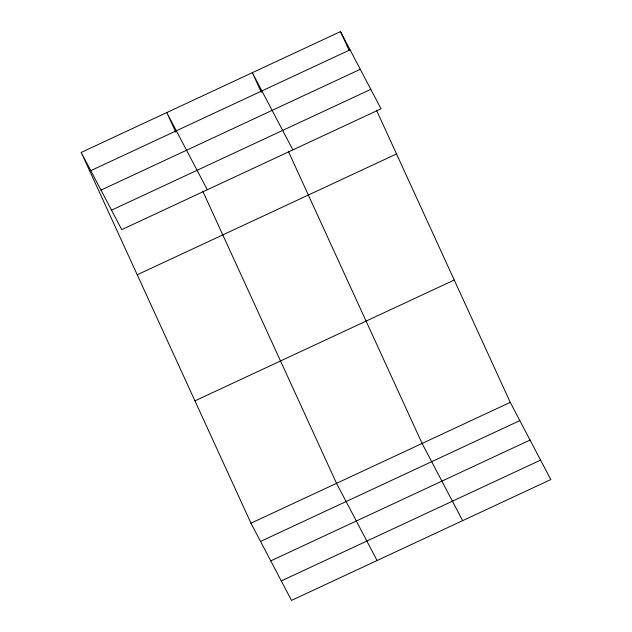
<?xml version="1.0" encoding="UTF-8"?>
<svg xmlns="http://www.w3.org/2000/svg" width="632" height="632" viewBox="0 0 632 632"><rect width="100%" height="100%" fill="white"/><g stroke="black" fill="none" stroke-linecap="round" stroke-linejoin="round"><path stroke-width="0.95" d="M81.204 152.43L340.498 31.6L381.025 108.807L121.739 229.629L81.204 152.43L250.975 523.193L291.502 600.4L550.796 479.57L510.261 402.371L376.482 110.189M90.771 170.656L350.065 49.825M100.994 190.114L360.28 69.291M111.516 210.172L370.81 89.341M137.223 274.778L396.517 153.955M194.948 400.846L454.242 280.016M250.975 523.193L510.261 402.371M260.542 541.427L519.836 420.596M270.757 560.884L530.051 440.054M281.287 580.934L540.581 460.112M292.869 149.887L252.334 72.68L261.332 92.327M462.64 520.657L422.105 443.451L288.318 151.277M207.304 189.758L166.769 112.551L175.767 132.207M377.075 560.529L336.54 483.322L202.754 191.148M340.498 31.6L349.085 50.355"/></g></svg>
